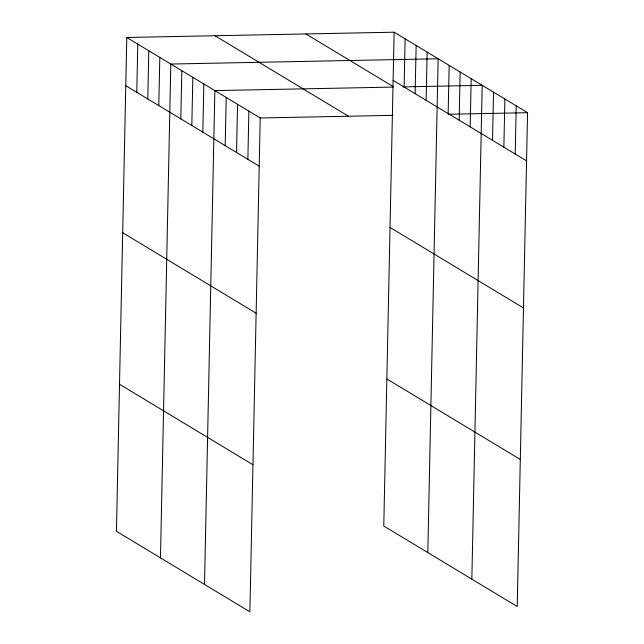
<?xml version="1.0" encoding="UTF-8"?>
<svg xmlns="http://www.w3.org/2000/svg" width="644" height="644" viewBox="0 0 644 644"><rect width="100%" height="100%" fill="white"/><g stroke="black" fill="none" stroke-linecap="round" stroke-linejoin="round"><path stroke-width="0.97" d="M126.779 37.481L116.435 531.308L249.88 611.8L260.224 117.973L126.779 37.481L394.12 32.2L527.565 112.692L517.221 606.519L383.776 526.027L394.12 32.2M136.778 92.309L137.792 44.122M147.79 98.951L148.796 50.755M158.794 105.592L159.809 57.397M160.469 557.873L170.813 64.038L438.153 58.765L427.809 552.592M180.819 118.874L181.825 70.679M191.823 125.508L192.838 77.32M202.836 132.149L203.842 83.962M204.51 584.43L214.855 90.603L392.985 87.085M225.191 145.633L226.197 97.445M236.533 152.475L237.539 104.288M247.876 159.318L248.882 111.13M404.118 87.029L405.124 38.841M415.13 93.67L416.137 45.483M426.135 100.311L427.149 52.124M448.152 113.594L449.166 65.406M459.164 120.235L460.17 72.039M470.176 126.876L471.183 78.681M471.851 579.157L482.195 85.322L402.991 86.892M492.523 140.36L493.537 92.164M503.866 147.194L504.88 99.007M515.216 154.037L516.222 105.849M260.224 117.973L392.904 115.348M448.369 114.254L527.565 112.692M393.106 80.387L526.559 160.879M305.9 33.939L393.122 86.554M214.999 35.734L348.444 116.226M390.031 227.453L523.475 307.945M125.773 85.668L259.218 166.16M386.851 378.97L520.304 459.462M122.69 232.726L256.135 313.217M119.518 384.251L252.963 464.743"/></g></svg>
